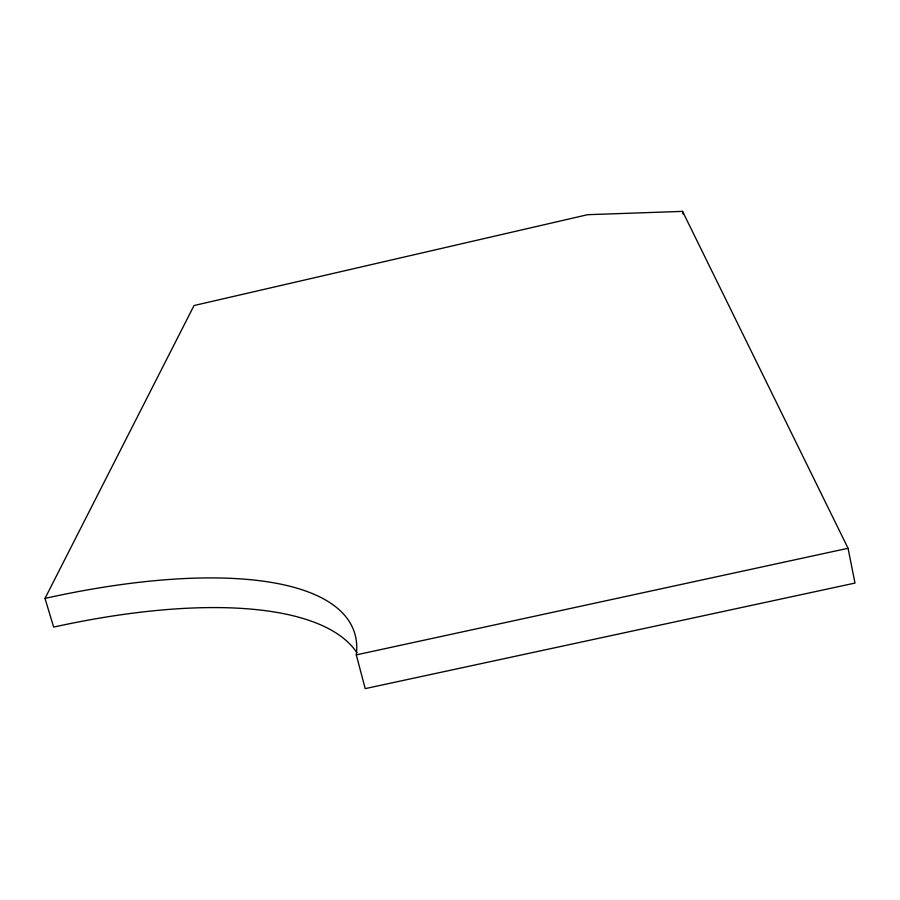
<?xml version="1.0" encoding="UTF-8"?>
<svg xmlns="http://www.w3.org/2000/svg" width="900" height="900" viewBox="0 0 900 900"><rect width="100%" height="100%" fill="white"/><g stroke="black" fill="none" stroke-linecap="round" stroke-linejoin="round"><path stroke-width="1.35" d="M45 598.399L194.029 305.539L587.621 214.695L682.56 211.376L848.059 548.28L855 583.076L365.209 688.624L356.287 654.885A411.154 138.69 -18.9 0 0 45 598.399L53.651 627.086A409.41 143.865 -19.1 0 1 356.873 652.669M356.287 654.885L848.059 548.28M682.56 211.376L683.145 214.121"/></g></svg>
